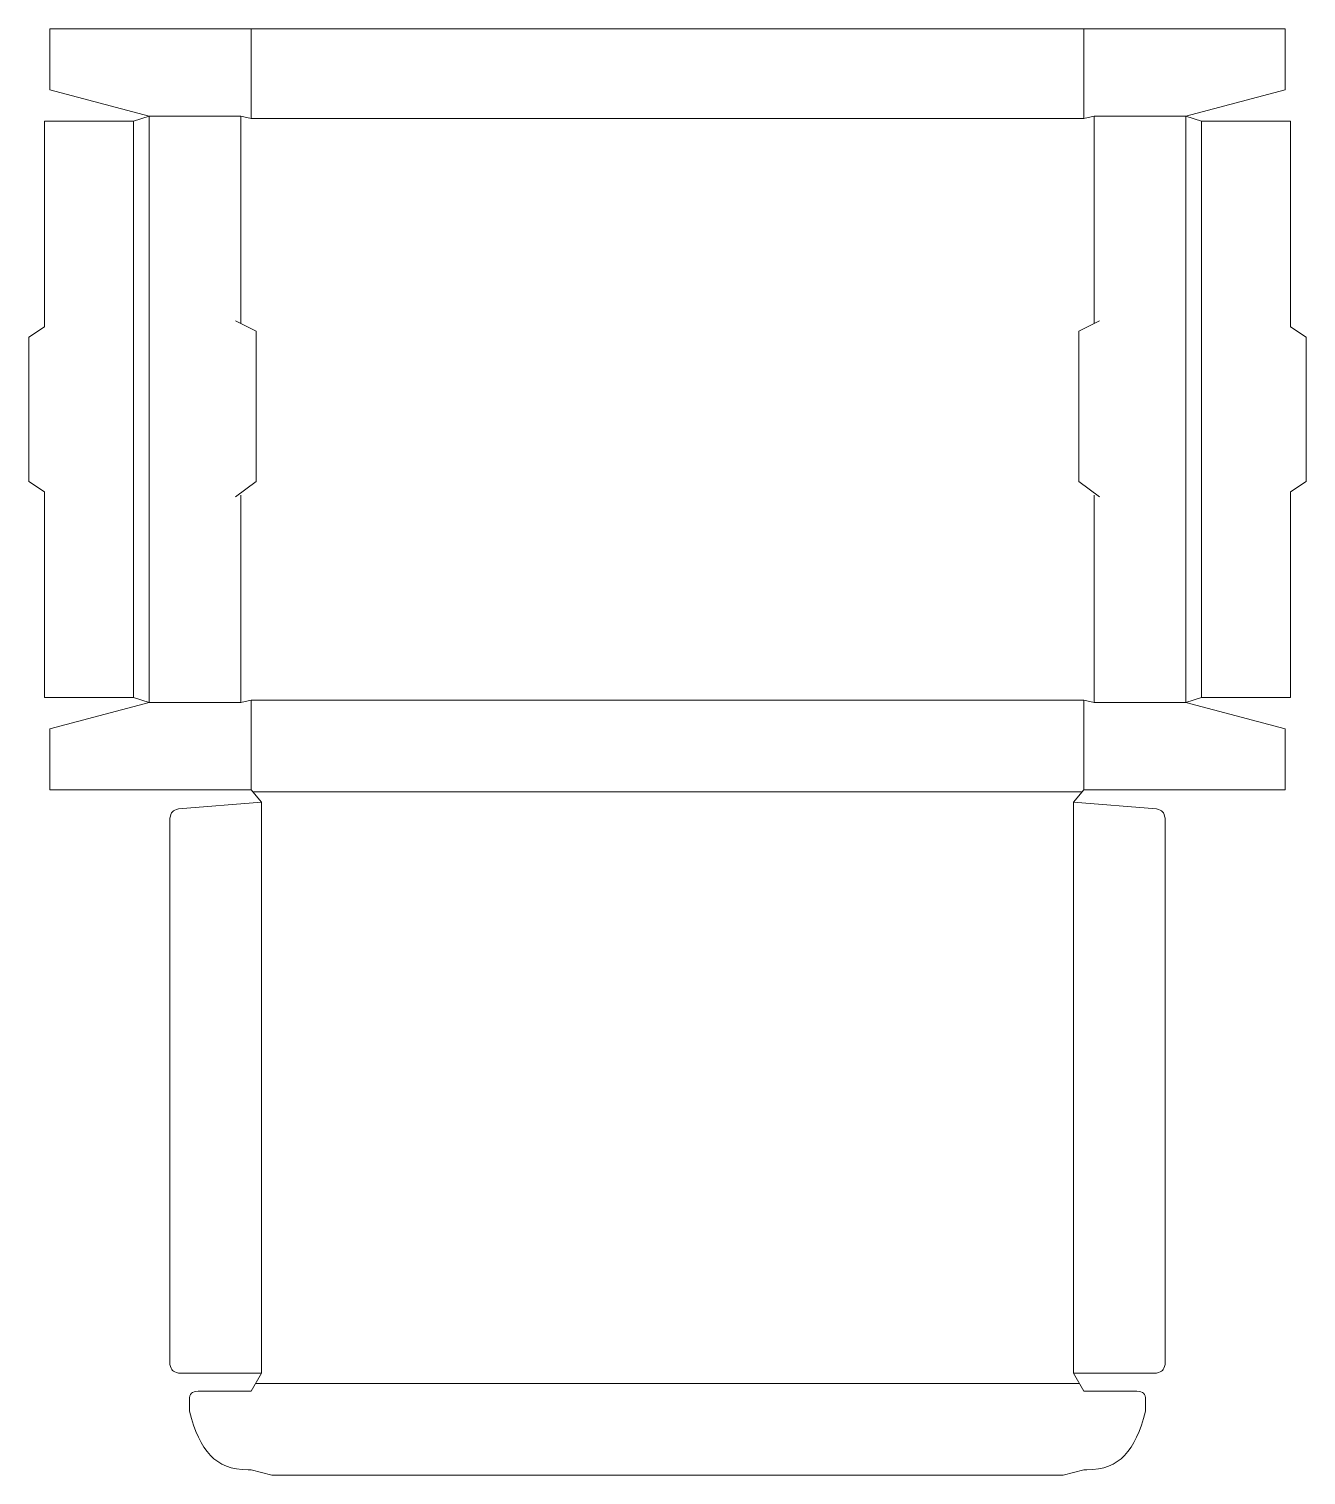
# Model space of a CAD drawing. Header units: millimetres. Extents: x -73 to 588, y -143 to 605.
import ezdxf

# ---------------------------------------------------------------- set-up
doc = ezdxf.new("R2010")
doc.units = ezdxf.units.MM
doc.layers.add('PDF _Геометрия', color=1, linetype='Continuous')

msp = doc.modelspace()

# ---------------------------------------------------------------- linework, layer by layer
at = {"layer": 'PDF _Геометрия', "lineweight": 20}
for points in [[(510.68, 201.33), (467.74, 204.84), (473.1, 211.2), (577.28, 211.2), (577.28, 242.69), (525.86, 256.26), (533.91, 258.94), (579.97, 258.94), (579.97, 365.35), (588.01, 370.72), (588.01, 445.24), (579.97, 450.61), (579.97, 557.02), (533.91, 557.02), (525.86, 559.71), (577.28, 573.27), (577.28, 604.77), (-61.81, 604.77), (-61.81, 573.27), (-10.39, 559.71), (-18.44, 557.02), (-64.49, 557.02), (-64.49, 450.61), (-72.54, 445.24), (-72.54, 370.72), (-64.49, 365.35), (-64.49, 258.94), (-18.44, 258.94), (-10.39, 256.26), (-61.81, 242.69), (-61.81, 211.2), (42.37, 211.2), (47.74, 204.84), (4.8, 201.33)], [(42.37, 558.36), (37.01, 559.71), (-10.39, 559.71)], [(473.1, 558.36), (478.47, 559.71), (525.86, 559.71)], [(34.32, 453.79), (45.05, 448.42), (45.05, 370.72), (34.32, 362.67)], [(481.15, 453.79), (470.42, 448.42), (470.42, 370.72), (481.15, 362.67)], [(42.37, 257.6), (37.01, 256.26), (-10.39, 256.26)], [(473.1, 257.6), (478.47, 256.26), (525.86, 256.26)], [(0.34, 196.49), (0.34, -86.09)], [(515.13, 196.49), (515.13, -86.09)], [(14.92, -99.95), (42.37, -99.95), (47.74, -90.56), (4.8, -90.56)], [(510.68, -90.56), (467.74, -90.56), (473.1, -99.95), (500.56, -99.95)], [(10.45, -110.24), (10.45, -104.43)], [(505.03, -104.43), (505.03, -110.24)], [(474.62, -140.64), (473.1, -140.64), (462.37, -143.33), (53.1, -143.33), (42.37, -140.64), (40.85, -140.64)]]:
    msp.add_lwpolyline(points, dxfattribs=at)
at = {"layer": 'PDF _Геометрия', "color": 3, "lineweight": 20}
for points in [[(473.1, 604.77), (473.1, 558.36), (42.37, 558.36), (42.37, 604.77)], [(-18.44, 557.02), (-18.44, 258.94)], [(-10.39, 559.71), (-10.39, 256.26)], [(37.01, 559.71), (37.01, 452.44)], [(478.47, 559.71), (478.47, 452.44)], [(525.86, 559.71), (525.86, 256.26)], [(533.91, 557.02), (533.91, 258.94)], [(37.01, 363.52), (37.01, 256.26)], [(478.47, 363.52), (478.47, 256.26)], [(42.37, 211.2), (42.37, 257.6), (473.1, 257.6), (473.1, 211.2)], [(43.21, 210.2), (472.26, 210.2)], [(47.74, 204.84), (47.74, -90.56)], [(467.74, 204.84), (467.74, -90.56)], [(44.67, -95.93), (470.8, -95.93)]]:
    msp.add_lwpolyline(points, dxfattribs=at)
at = {"layer": 'PDF _Геометрия', "lineweight": 20}
for points in [[(0.34, 196.49), (1.06, 199.7), (1.66, 200.35), (4.8, 201.33)], [(510.68, 201.33), (513.81, 200.35), (514.41, 199.7), (515.13, 196.49)], [(4.8, -90.56), (1.75, -89.74), (1.15, -89.14), (0.34, -86.09)], [(515.13, -86.09), (514.32, -89.14), (513.72, -89.74), (510.68, -90.56)], [(10.45, -104.43), (10.45, -101.26), (11.76, -99.95), (14.92, -99.95)], [(500.56, -99.95), (503.72, -99.95), (505.03, -101.26), (505.03, -104.43)], [(10.45, -110.24), (16.01, -131), (23.65, -140.34), (40.85, -140.64)], [(505.03, -110.24), (499.46, -131), (491.82, -140.34), (474.62, -140.64)]]:
    msp.add_open_spline(points, degree=3, dxfattribs=at)

doc.saveas('drawing.dxf')
